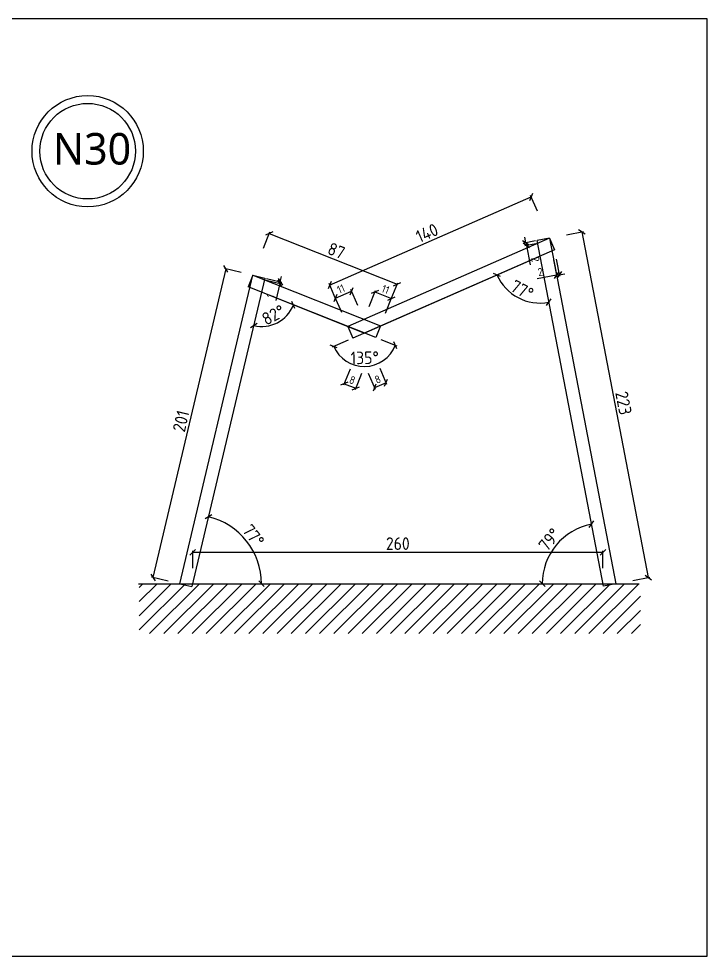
# Model space of a CAD drawing. Header units: centimetres. Extents: x -6116 to 16873, y -2889 to 4505.
# Drawn here: x 13978 to 14415, y -1695 to -1101 of the extents above; entities that cross this region are included whole.
import ezdxf

# ---------------------------------------------------------------- set-up
doc = ezdxf.new("R2010")
doc.units = ezdxf.units.CM
for name, color, linetype in [('5', 5, 'Continuous'), ('D_wood木做櫃', 30, 'Continuous'), ('frame圖框', 34, 'Continuous'), ('hatch填實', 8, 'Continuous'), ('planting植栽', 95, 'Continuous'), ('section剖面線', 1, 'Continuous')]:
    doc.layers.add(name, color=color, linetype=linetype)
doc.styles.get("Standard").update_dxf_attribs({"font": 'ISOCP.SHX', "bigfont": 'CHINESET.SHX'})
doc.dimstyles.new('AM_ISO', dxfattribs={"dimtxt": 3.5, "dimasz": 3.5, "dimexe": 1, "dimexo": 1, "dimgap": 1.5, "dimtad": 1, "dimdec": 0, "dimdsep": 46, "dimtxsty": 'Standard', "dimcen": 0, "dimclrd": 256, "dimclre": 256, "dimclrt": 2, "dimadec": 0, "dimazin": 2, "dimtp": 0.1, "dimtm": 0.1, "dimtfac": 0.71, "dimtdec": 0, "dimtmove": 0, "dimatfit": 3, "dimfxl": 1, "dimlwd": -1, "dimlwe": -1, "dimarcsym": 1})
doc.dimstyles.new('小', dxfattribs={"dimtxt": 5, "dimasz": 3.5, "dimexe": 1, "dimexo": 1, "dimgap": 1.5, "dimtad": 1, "dimdec": 0, "dimdsep": 46, "dimtxsty": 'Standard', "dimblk": 'OBLIQUE', "dimcen": 0, "dimclrd": 256, "dimclre": 256, "dimclrt": 256, "dimadec": 0, "dimazin": 2, "dimtp": 0.1, "dimtm": 0.1, "dimtfac": 0.71, "dimtdec": 0, "dimtmove": 0, "dimatfit": 3, "dimldrblk": 'ARCHTICK', "dimfxl": 10, "dimfxlon": 1, "dimlwd": -1, "dimlwe": -1, "dimarcsym": 1})

# ---------------------------------------------------------------- blocks, each defined once
blk = doc.blocks.new('_Oblique')
at = {"color": 0, "linetype": 'ByBlock', "lineweight": -2}
blk.add_line((-0.5, -0.5), (0.5, 0.5), dxfattribs=at)
blk = doc.blocks.new('*D1285')
at = {"layer": 'DEFPOINTS', "color": 0, "transparency": 16777216}
for p in [(14126.59, -1263.5), (14063.4, -1454.97), (14080.36, -1458.99)]:
    blk.add_point(p, dxfattribs=at)
at = {"layer": 'hatch填實', "linetype": 'ByBlock', "transparency": 16777216}
for p, q in [((14119.37, -1261.79), (14108.66, -1259.26)), ((14109.63, -1259.49), (14063.4, -1454.97)), ((14073.13, -1457.28), (14062.43, -1454.74))]:
    blk.add_line(p, q, dxfattribs=at)
at = {"layer": 'hatch填實', "transparency": 16777216, "xscale": 3.5, "yscale": 3.5, "zscale": 3.5}
for p, rotation in [((14109.63, -1259.49), 76.69315195999998), ((14063.4, -1454.97), 256.69315196)]:
    blk.add_blockref('_Oblique', p, dxfattribs=dict(at, rotation=rotation))
at = {"layer": 'hatch填實', "transparency": 16777216, "insert": (14081.16, -1355.97), "char_height": 8, "attachment_point": 5, "rotation": 76.69315}
blk.add_mtext('201', dxfattribs=at)
blk = doc.blocks.new('_ArchTick')
at = {"color": 0, "linetype": 'ByBlock', "const_width": 0.15}
blk.add_lwpolyline([(-0.5, -0.5), (0.5, 0.5)], dxfattribs=at)
blk = doc.blocks.new('*D1286')
at = {"layer": 'DEFPOINTS', "color": 0, "transparency": 16777216}
for p in [(14126.59, -1263.5), (14218.12, -1269.18), (14207.63, -1295.64)]:
    blk.add_point(p, dxfattribs=at)
at = {"layer": 'hatch填實', "linetype": 'ByBlock', "transparency": 16777216}
for p, q in [((14133.4, -1246.34), (14137.45, -1236.12)), ((14137.08, -1237.05), (14218.12, -1269.18)), ((14214.44, -1278.48), (14218.49, -1268.25))]:
    blk.add_line(p, q, dxfattribs=at)
at = {"layer": 'hatch填實', "transparency": 16777216, "xscale": 3.5, "yscale": 3.5, "zscale": 3.5}
for p, rotation in [((14137.08, -1237.05), 158.3681812288883), ((14218.12, -1269.18), 338.3681812288883)]:
    blk.add_blockref('_Oblique', p, dxfattribs=dict(at, rotation=rotation))
at = {"layer": 'hatch填實', "transparency": 16777216, "insert": (14179.63, -1248), "char_height": 8, "attachment_point": 5, "rotation": 338.36818}
blk.add_mtext('87', dxfattribs=at)
blk = doc.blocks.new('*D1287')
at = {"layer": 'DEFPOINTS', "color": 0, "transparency": 16777216}
for p in [(14303.16, -1213.81), (14314.64, -1240.04), (14186.85, -1296)]:
    blk.add_point(p, dxfattribs=at)
at = {"layer": 'hatch填實', "linetype": 'ByBlock', "transparency": 16777216}
for p, q in [((14175.37, -1269.78), (14303.16, -1213.81)), ((14307.17, -1222.97), (14302.75, -1212.9)), ((14179.38, -1278.94), (14174.97, -1268.86))]:
    blk.add_line(p, q, dxfattribs=at)
at = {"layer": 'hatch填實', "transparency": 16777216, "xscale": 3.5, "yscale": 3.5, "zscale": 3.5}
for p, rotation in [((14303.16, -1213.81), 23.65122334572861), ((14175.37, -1269.78), 203.6512233457286)]:
    blk.add_blockref('_Oblique', p, dxfattribs=dict(at, rotation=rotation))
at = {"layer": 'hatch填實', "transparency": 16777216, "insert": (14237.06, -1236.76), "char_height": 8, "attachment_point": 5, "rotation": 23.65122}
blk.add_mtext('140', dxfattribs=at)
blk = doc.blocks.new('*D1288')
at = {"layer": 'DEFPOINTS', "color": 0, "transparency": 16777216}
for p in [(14314.64, -1240.04), (14377.31, -1455.03), (14356.73, -1458.99)]:
    blk.add_point(p, dxfattribs=at)
at = {"layer": 'hatch填實', "linetype": 'ByBlock', "transparency": 16777216}
for p, q in [((14325.4, -1237.97), (14336.2, -1235.89)), ((14335.22, -1236.08), (14377.31, -1455.03)), ((14367.49, -1456.92), (14378.29, -1454.84))]:
    blk.add_line(p, q, dxfattribs=at)
at = {"layer": 'hatch填實', "transparency": 16777216, "xscale": 3.5, "yscale": 3.5, "zscale": 3.5}
for p, rotation in [((14335.22, -1236.08), 100.8810815935166), ((14377.31, -1455.03), 280.8810815935165)]:
    blk.add_blockref('_Oblique', p, dxfattribs=dict(at, rotation=rotation))
at = {"layer": 'hatch填實', "transparency": 16777216, "insert": (14361.66, -1344.52), "char_height": 8, "attachment_point": 5, "rotation": 280.88108}
blk.add_mtext('223', dxfattribs=at)
blk = doc.blocks.new('*D1306')
at = {"layer": 'DEFPOINTS', "color": 0, "transparency": 16777216}
for p in [(14348.58, -1439.07), (14088.58, -1458.99), (14348.58, -1458.99)]:
    blk.add_point(p, dxfattribs=at)
at = {"layer": 'hatch填實', "linetype": 'ByBlock', "transparency": 16777216}
for p, q in [((14088.58, -1449.07), (14088.58, -1438.07)), ((14088.58, -1439.07), (14348.58, -1439.07)), ((14348.58, -1449.07), (14348.58, -1438.07))]:
    blk.add_line(p, q, dxfattribs=at)
at = {"layer": 'hatch填實', "transparency": 16777216, "xscale": 3.5, "yscale": 3.5, "zscale": 3.5, "rotation": 180}
blk.add_blockref('_Oblique', (14088.58, -1439.07), dxfattribs=at)
at = {"layer": 'hatch填實', "transparency": 16777216, "xscale": 3.5, "yscale": 3.5, "zscale": 3.5}
blk.add_blockref('_Oblique', (14348.58, -1439.07), dxfattribs=at)
at = {"layer": 'hatch填實', "transparency": 16777216, "insert": (14218.58, -1433.57), "char_height": 8, "attachment_point": 5}
blk.add_mtext('260', dxfattribs=at)
blk = doc.blocks.new('*D1313')
at = {"layer": 'DEFPOINTS', "color": 0, "transparency": 16777216}
for p in [(14134.38, -1265.34), (14127.92, -1440.17), (14054.29, -1458.99), (14088.14, -1460.83), (14371.6, -1458.99)]:
    blk.add_point(p, dxfattribs=at)
at = {"layer": 'hatch填實', "linetype": 'ByBlock', "transparency": 16777216}
blk.add_arc((14088.58, -1458.99), 43.61, 0, 76.69315, dxfattribs=at)
at = {"layer": 'hatch填實', "transparency": 16777216, "xscale": 3.5, "yscale": 3.5, "zscale": 3.5}
for p, rotation in [((14098.62, -1416.54), 166.6931519600008), ((14132.19, -1458.99), 270.0000000000002)]:
    blk.add_blockref('_Oblique', p, dxfattribs=dict(at, rotation=rotation))
at = {"layer": 'hatch填實', "transparency": 16777216, "insert": (14127.1, -1428.52), "char_height": 8, "attachment_point": 5, "rotation": 308.34658}
blk.add_mtext('77°', dxfattribs=at)
blk = doc.blocks.new('*D1319')
at = {"layer": 'DEFPOINTS', "color": 0, "transparency": 16777216}
for p in [(14123.64, -1270.94), (14134.38, -1265.34), (14137.46, -1295.39), (14204.68, -1303.08), (14088.14, -1460.83)]:
    blk.add_point(p, dxfattribs=at)
at = {"layer": 'hatch填實', "linetype": 'ByBlock', "transparency": 16777216}
blk.add_arc((14132.25, -1274.36), 21.68, 256.69315, 338.3724, dxfattribs=at)
at = {"layer": 'hatch填實', "transparency": 16777216, "xscale": 3.5, "yscale": 3.5, "zscale": 3.5}
for p, rotation in [((14152.4, -1282.34), 68.3723994664916), ((14127.26, -1295.45), 166.6931519600007)]:
    blk.add_blockref('_Oblique', p, dxfattribs=dict(at, rotation=rotation))
at = {"layer": 'hatch填實', "transparency": 16777216, "insert": (14139.72, -1288.7), "char_height": 8, "attachment_point": 5, "rotation": 27.53278}
blk.add_mtext('82°', dxfattribs=at)
blk = doc.blocks.new('*D1320')
at = {"layer": 'DEFPOINTS', "color": 0, "transparency": 16777216}
for p in [(14317.85, -1247.37), (14123.64, -1270.94), (14190.06, -1303.33), (14204.68, -1303.08), (14189.58, -1319.87)]:
    blk.add_point(p, dxfattribs=at)
at = {"layer": 'hatch填實', "linetype": 'ByBlock', "transparency": 16777216}
for p, q in [((14187.08, -1304.64), (14177.01, -1309.05)), ((14207.71, -1304.27), (14217.93, -1308.33))]:
    blk.add_line(p, q, dxfattribs=at)
blk.add_arc((14197.32, -1300.16), 21.17, 203.65122, 338.3724, dxfattribs=at)
at = {"layer": 'hatch填實', "transparency": 16777216, "xscale": 3.5, "yscale": 3.5, "zscale": 3.5}
for p, rotation in [((14177.92, -1308.65), 113.6512233457154), ((14217, -1307.96), 68.37239946649296)]:
    blk.add_blockref('_Oblique', p, dxfattribs=dict(at, rotation=rotation))
at = {"layer": 'hatch填實', "transparency": 16777216, "insert": (14197.59, -1315.83), "char_height": 8, "attachment_point": 5, "rotation": 1.01181}
blk.add_mtext('135°', dxfattribs=at)
blk = doc.blocks.new('*D1321')
at = {"layer": 'DEFPOINTS', "color": 0, "transparency": 16777216}
for p in [(14306.78, -1241.55), (14317.85, -1247.37), (14289.31, -1273.98), (14190.06, -1303.33), (14348.87, -1460.5)]:
    blk.add_point(p, dxfattribs=at)
at = {"layer": 'hatch填實', "linetype": 'ByBlock', "transparency": 16777216}
blk.add_arc((14308.67, -1251.39), 29.75, 203.65122, 280.88151, dxfattribs=at)
at = {"layer": 'hatch填實', "transparency": 16777216, "xscale": 3.5, "yscale": 3.5, "zscale": 3.5}
for p, rotation in [((14281.42, -1263.32), 113.6512233457154), ((14314.29, -1280.61), 10.88151078319476)]:
    blk.add_blockref('_Oblique', p, dxfattribs=dict(at, rotation=rotation))
at = {"layer": 'hatch填實', "transparency": 16777216, "insert": (14297.39, -1272.85), "char_height": 8, "attachment_point": 5, "rotation": 332.26637}
blk.add_mtext('77°', dxfattribs=at)
blk = doc.blocks.new('*D1322')
at = {"layer": 'DEFPOINTS', "color": 0, "transparency": 16777216}
for p in [(14306.78, -1241.55), (14325.32, -1428.39), (14054.29, -1458.99), (14348.87, -1460.5), (14371.6, -1458.99)]:
    blk.add_point(p, dxfattribs=at)
at = {"layer": 'hatch填實', "linetype": 'ByBlock', "transparency": 16777216}
blk.add_arc((14348.58, -1458.99), 38.44, 100.88151, 180, dxfattribs=at)
at = {"layer": 'hatch填實', "transparency": 16777216, "xscale": 3.5, "yscale": 3.5, "zscale": 3.5}
for p, rotation in [((14341.33, -1421.24), 10.88151078319459), ((14310.15, -1458.99), 270.0000000000003)]:
    blk.add_blockref('_Oblique', p, dxfattribs=dict(at, rotation=rotation))
at = {"layer": 'hatch填實', "transparency": 16777216, "insert": (14314.71, -1431.01), "char_height": 8, "attachment_point": 5, "rotation": 50.44076}
blk.add_mtext('79°', dxfattribs=at)
blk = doc.blocks.new('*D1341')
at = {"layer": 'DEFPOINTS', "color": 0, "transparency": 16777216}
for p in [(14197.32, -1300.16), (14190.06, -1303.33), (14203.83, -1334.77)]:
    blk.add_point(p, dxfattribs=at)
at = {"layer": 'section剖面線', "linetype": 'ByBlock', "transparency": 16777216}
for p, q in [((14207.08, -1322.44), (14211.49, -1332.51)), ((14199.82, -1325.61), (14204.23, -1335.69)), ((14211.09, -1331.6), (14203.83, -1334.77))]:
    blk.add_line(p, q, dxfattribs=at)
at = {"layer": 'section剖面線', "transparency": 16777216, "xscale": 3.5, "yscale": 3.5, "zscale": 3.5}
for p, rotation in [((14211.09, -1331.6), 23.65122334572929), ((14203.83, -1334.77), 203.6512233457293)]:
    blk.add_blockref('_Oblique', p, dxfattribs=dict(at, rotation=rotation))
at = {"layer": 'section剖面線', "transparency": 16777216, "insert": (14205.86, -1329.52), "char_height": 5, "attachment_point": 5, "rotation": 23.65122}
blk.add_mtext('8', dxfattribs=at)
blk = doc.blocks.new('*D1342')
at = {"layer": 'DEFPOINTS', "color": 0, "transparency": 16777216}
for p in [(14197.32, -1300.16), (14204.68, -1303.08), (14191.96, -1335.15)]:
    blk.add_point(p, dxfattribs=at)
at = {"layer": 'section剖面線', "linetype": 'ByBlock', "transparency": 16777216}
for p, q in [((14188.29, -1322.93), (14184.23, -1333.16)), ((14195.65, -1325.85), (14191.6, -1336.08)), ((14184.6, -1332.23), (14191.96, -1335.15))]:
    blk.add_line(p, q, dxfattribs=at)
at = {"layer": 'section剖面線', "transparency": 16777216, "xscale": 3.5, "yscale": 3.5, "zscale": 3.5}
for p, rotation in [((14184.6, -1332.23), 158.3723994664842), ((14191.96, -1335.15), 338.3723994664842)]:
    blk.add_blockref('_Oblique', p, dxfattribs=dict(at, rotation=rotation))
at = {"layer": 'section剖面線', "transparency": 16777216, "insert": (14189.76, -1329.97), "char_height": 5, "attachment_point": 5, "rotation": 338.3724}
blk.add_mtext('8', dxfattribs=at)
blk = doc.blocks.new('*D1343')
at = {"layer": 'DEFPOINTS', "color": 0, "transparency": 16777216}
for p in [(14189.3, -1273.55), (14197.17, -1291.48), (14186.85, -1296.01)]:
    blk.add_point(p, dxfattribs=at)
at = {"layer": 'section剖面線', "linetype": 'ByBlock', "transparency": 16777216}
for p, q in [((14178.99, -1278.08), (14189.3, -1273.55)), ((14193.32, -1282.71), (14188.9, -1272.64)), ((14183.01, -1287.23), (14178.59, -1277.16))]:
    blk.add_line(p, q, dxfattribs=at)
at = {"layer": 'section剖面線', "transparency": 16777216, "xscale": 3.5, "yscale": 3.5, "zscale": 3.5}
for p, rotation in [((14178.99, -1278.08), 203.6843695571983), ((14189.3, -1273.55), 23.6843695571983)]:
    blk.add_blockref('_Oblique', p, dxfattribs=dict(at, rotation=rotation))
at = {"layer": 'section剖面線', "transparency": 16777216, "insert": (14182.54, -1272.15), "char_height": 5, "attachment_point": 5, "rotation": 23.68437}
blk.add_mtext('11', dxfattribs=at)
blk = doc.blocks.new('*D1344')
at = {"layer": 'DEFPOINTS', "color": 0, "transparency": 16777216}
for p in [(14214.52, -1278.28), (14197.17, -1291.48), (14207.63, -1295.64)]:
    blk.add_point(p, dxfattribs=at)
at = {"layer": 'section剖面線', "linetype": 'ByBlock', "transparency": 16777216}
for p, q in [((14200.37, -1283.41), (14204.43, -1273.19)), ((14204.06, -1274.12), (14214.52, -1278.28)), ((14210.83, -1287.57), (14214.89, -1277.35))]:
    blk.add_line(p, q, dxfattribs=at)
at = {"layer": 'section剖面線', "transparency": 16777216, "xscale": 3.5, "yscale": 3.5, "zscale": 3.5}
for p, rotation in [((14204.06, -1274.12), 158.3397379910286), ((14214.52, -1278.28), 338.3397379910286)]:
    blk.add_blockref('_Oblique', p, dxfattribs=dict(at, rotation=rotation))
at = {"layer": 'section剖面線', "transparency": 16777216, "insert": (14210.77, -1272.48), "char_height": 5, "attachment_point": 5, "rotation": 338.33974}
blk.add_mtext('11', dxfattribs=at)
blk = doc.blocks.new('*D1356')
at = {"layer": 'DEFPOINTS', "color": 0, "transparency": 16777216}
for p in [(14300.03, -1244.69), (14306.78, -1241.55), (14307.13, -1243.33)]:
    blk.add_point(p, dxfattribs=at)
at = {"layer": 'section剖面線', "linetype": 'ByBlock', "transparency": 16777216}
for p, q in [((14299.69, -1242.91), (14299.03, -1239.47)), ((14305.8, -1241.74), (14298.71, -1243.1)), ((14306.14, -1243.52), (14299.05, -1244.88)), ((14299.69, -1242.91), (14300.03, -1244.69)), ((14300.03, -1244.69), (14302.38, -1256.89))]:
    blk.add_line(p, q, dxfattribs=at)
at = {"layer": 'section剖面線', "transparency": 16777216, "xscale": 3.5, "yscale": 3.5, "zscale": 3.5}
for p, rotation in [((14299.69, -1242.91), 280.8815107831814), ((14300.03, -1244.69), 100.8815107831814)]:
    blk.add_blockref('_Oblique', p, dxfattribs=dict(at, rotation=rotation))
at = {"layer": 'section剖面線', "transparency": 16777216, "insert": (14305.79, -1253.47), "char_height": 5, "attachment_point": 5, "rotation": 280.88151}
blk.add_mtext('2', dxfattribs=at)
blk = doc.blocks.new('*D1357')
at = {"layer": 'DEFPOINTS', "color": 0, "transparency": 16777216}
for p in [(14317.85, -1247.37), (14316.11, -1247.7), (14319.16, -1263.55)]:
    blk.add_point(p, dxfattribs=at)
at = {"layer": 'section剖面線', "linetype": 'ByBlock', "transparency": 16777216}
for p, q in [((14317.27, -1253.73), (14319.35, -1264.53)), ((14319.01, -1253.4), (14321.09, -1264.2)), ((14319.16, -1263.55), (14306.96, -1265.9)), ((14320.9, -1263.22), (14319.16, -1263.55)), ((14320.9, -1263.22), (14324.33, -1262.56))]:
    blk.add_line(p, q, dxfattribs=at)
at = {"layer": 'section剖面線', "transparency": 16777216, "xscale": 3.5, "yscale": 3.5, "zscale": 3.5}
for p, rotation in [((14319.16, -1263.55), 10.88108159352927), ((14320.9, -1263.22), 190.8810815935293)]:
    blk.add_blockref('_Oblique', p, dxfattribs=dict(at, rotation=rotation))
at = {"layer": 'section剖面線', "transparency": 16777216, "insert": (14308.87, -1261.45), "char_height": 5, "attachment_point": 5, "rotation": 10.88108}
blk.add_mtext('2', dxfattribs=at)
blk = doc.blocks.new('*D1358')
at = {"layer": 'DEFPOINTS', "color": 0, "transparency": 16777216}
for p in [(14134.11, -1266.48), (14134.38, -1265.34), (14143.85, -1268.79)]:
    blk.add_point(p, dxfattribs=at)
at = {"layer": 'section剖面線', "linetype": 'ByBlock', "transparency": 16777216}
for p, q in [((14144.12, -1267.65), (14144.92, -1264.24)), ((14135.08, -1266.71), (14144.82, -1269.02)), ((14135.35, -1265.57), (14145.09, -1267.88)), ((14143.85, -1268.79), (14141.32, -1279.49)), ((14144.12, -1267.65), (14143.85, -1268.79))]:
    blk.add_line(p, q, dxfattribs=at)
at = {"layer": 'section剖面線', "transparency": 16777216, "xscale": 3.5, "yscale": 3.5, "zscale": 3.5}
for p, rotation in [((14143.85, -1268.79), 76.69315196000548), ((14144.12, -1267.65), 256.6931519600055)]:
    blk.add_blockref('_Oblique', p, dxfattribs=dict(at, rotation=rotation))
at = {"layer": 'section剖面線', "transparency": 16777216, "insert": (14137.88, -1276.62), "char_height": 5, "attachment_point": 5, "rotation": 76.69315}
blk.add_mtext('1', dxfattribs=at)

msp = doc.modelspace()

# ---------------------------------------------------------------- hatches: boundary and pattern name
at = {"layer": 'planting植栽'}
h = msp.add_hatch(dxfattribs=at)
h.set_pattern_fill('ANSI31', color=256, scale=2)
h.set_pattern_definition([(45, (13708.2246, -2041.238), (-4.49013, 4.49013), [])])
h.paths.add_polyline_path([(14054.67785, -1458.98541), (14372.399, -1458.98541), (14372.399, -1490.61016), (14054.67785, -1490.61016)])

# ---------------------------------------------------------------- linework, layer by layer
at = {"layer": '5', "linetype": 'ByBlock'}
for radius in [35.27331, 30.27331]:
    msp.add_circle((14022.0206, -1184.92795), radius, dxfattribs=at)
at = {"layer": 'D_wood木做櫃'}
for p, q in [((14314.63986, -1240.03597), (14186.85167, -1296.00136)), ((14314.63986, -1240.03597), (14306.78272, -1241.54639)), ((14314.63986, -1240.03597), (14356.72818, -1458.98682)), ((14314.63986, -1240.03597), (14317.85102, -1247.36813)), ((14317.85102, -1247.36813), (14190.06282, -1303.33353)), ((14348.87268, -1460.49693), (14306.78272, -1241.54639)), ((14197.31806, -1300.15113), (14308.67444, -1251.38213)), ((14308.67444, -1251.38213), (14308.67444, -1251.38706)), ((14080.36105, -1458.98682), (14126.59093, -1263.503)), ((14126.59093, -1263.503), (14123.64066, -1270.94405)), ((14126.59093, -1263.503), (14207.6314, -1295.63436)), ((14126.59093, -1263.503), (14134.37747, -1265.34465)), ((14134.37747, -1265.34465), (14088.14266, -1460.8273)), ((14204.68113, -1303.07541), (14123.64066, -1270.94405)), ((14197.31806, -1300.15113), (14132.24614, -1274.35107)), ((14132.24614, -1274.35107), (14132.24614, -1274.356)), ((14186.85167, -1296.00136), (14190.06282, -1303.33353)), ((14197.31806, -1300.15113), (14197.31806, -1300.15606)), ((14207.6314, -1295.63436), (14204.68113, -1303.07541)), ((14080.36105, -1458.98682), (14088.14266, -1460.8273)), ((14356.72818, -1458.98682), (14348.87268, -1460.49693))]:
    msp.add_line(p, q, dxfattribs=at)
at = {"layer": 'frame圖框'}
msp.add_lwpolyline([(13574.67792, -1101.01064), (13574.67792, -1695.01064), (14414.67792, -1695.01064), (14414.67792, -1101.01064)], close=True, dxfattribs=at)
at = {"layer": 'hatch填實'}
msp.add_line((14054.2945, -1458.98682), (14371.60116, -1458.98682), dxfattribs=at)

# ---------------------------------------------------------------- texts
at = {"layer": '5', "linetype": 'ByBlock', "insert": (13999.99849, -1173.40092), "char_height": 20, "attachment_point": 1}
msp.add_mtext('{\\fMicrosoft JhengHei|b0|i0|c136|p34;N30}', dxfattribs=at)

# ---------------------------------------------------------------- dimensions: what is measured, and where the dimension line sits
at = {"layer": 'hatch填實'}
for p1, p2, distance, picture, middle in [((14186.85167, -1296.00136), (14314.63986, -1240.03597), 28.62658, '*D1287', (14237.05527, -1236.75856)), ((14314.63986, -1240.03597), (14356.72818, -1458.98682), 20.95415, '*D1288', (14361.66333, -1344.51747)), ((14126.59093, -1263.503), (14207.62903, -1295.64033), 28.46243, '*D1286', (14179.62992, -1248.00114)), ((14126.59093, -1263.503), (14080.35612, -1458.98566), -17.42522, '*D1285', (14081.16305, -1355.96754))]:
    dim = msp.add_aligned_dim(p1=p1, p2=p2, distance=distance, dimstyle='AM_ISO', override={"dimtxt": 8, "dimblk": 'Oblique', "dimclrt": 256, "dimldrblk": 'ArchTick', "dimfxl": 10, "dimfxlon": 1}, dxfattribs=at)
    dim.commit()
    dim.dimension.update_dxf_attribs({"geometry": picture, "text_midpoint": middle})
for base, line1, line2, picture, middle in [((14325.31514, -1428.39366), ((14054.2945, -1458.98682), (14371.60116, -1458.98682)), ((14348.87268, -1460.49693), (14306.78272, -1241.54639)), '*D1322', (14314.70939, -1431.00521)), ((14189.57765, -1319.86501), ((14204.68113, -1303.07541), (14123.64066, -1270.94405)), ((14317.85102, -1247.36813), (14190.06282, -1303.33353)), '*D1320', (14197.59485, -1315.82805)), ((14289.30944, -1273.97632), ((14348.87268, -1460.49693), (14306.78272, -1241.54639)), ((14317.85102, -1247.36813), (14190.06282, -1303.33353)), '*D1321', (14297.38773, -1272.85444)), ((14127.92246, -1440.16616), ((14054.2945, -1458.98682), (14371.60116, -1458.98682)), ((14134.37747, -1265.34465), (14088.14266, -1460.8273)), '*D1313', (14127.09694, -1428.51549)), ((14137.46027, -1295.39452), ((14134.37747, -1265.34465), (14088.14266, -1460.8273)), ((14204.68113, -1303.07541), (14123.64066, -1270.94405)), '*D1319', (14139.72278, -1288.69845))]:
    dim = msp.add_angular_dim_2l(base=base, line1=line1, line2=line2, dimstyle='AM_ISO', override={"dimtxt": 8, "dimblk": 'Oblique', "dimclrt": 256, "dimldrblk": 'ArchTick', "dimfxl": 10, "dimfxlon": 1}, dxfattribs=at)
    dim.commit()
    dim.dimension.update_dxf_attribs({"geometry": picture, "text_midpoint": middle})
dim = msp.add_linear_dim(base=(14348.58238, -1439.06824), p1=(14088.57796, -1458.98682), p2=(14348.58238, -1458.98682), dimstyle='AM_ISO', override={"dimtxt": 8, "dimblk": 'Oblique', "dimclrt": 256, "dimldrblk": 'ArchTick', "dimfxl": 10, "dimfxlon": 1}, dxfattribs=at)
dim.commit()
dim.dimension.update_dxf_attribs({"geometry": '*D1306', "text_midpoint": (14218.58017, -1433.56745)})
at = {"layer": 'section剖面線'}
for p1, p2, distance, picture, middle in [((14306.78272, -1241.54639), (14307.12504, -1243.32712), -7.22532, '*D1356', (14305.79192, -1253.47487)), ((14317.85102, -1247.36813), (14316.11351, -1247.70213), 16.13785, '*D1357', (14308.8657, -1261.45493)), ((14134.37747, -1265.34465), (14134.10812, -1266.48346), 10.00815, '*D1358', (14137.88346, -1276.6247)), ((14186.85428, -1296.00733), (14197.165, -1291.48459), 19.58092, '*D1343', (14182.53724, -1272.15121)), ((14197.165, -1291.48459), (14207.62903, -1295.64033), 18.68308, '*D1344', (14210.76939, -1272.48106)), ((14197.31806, -1300.15606), (14204.68113, -1303.07541), -34.50358, '*D1342', (14189.75682, -1329.97183)), ((14197.31806, -1300.15606), (14190.06282, -1303.33353), 34.32322, '*D1341', (14205.85515, -1329.521))]:
    dim = msp.add_aligned_dim(p1=p1, p2=p2, distance=distance, dimstyle='小', dxfattribs=at)
    dim.commit()
    dim.dimension.update_dxf_attribs({"geometry": picture, "text_midpoint": middle})

doc.saveas('drawing.dxf')
